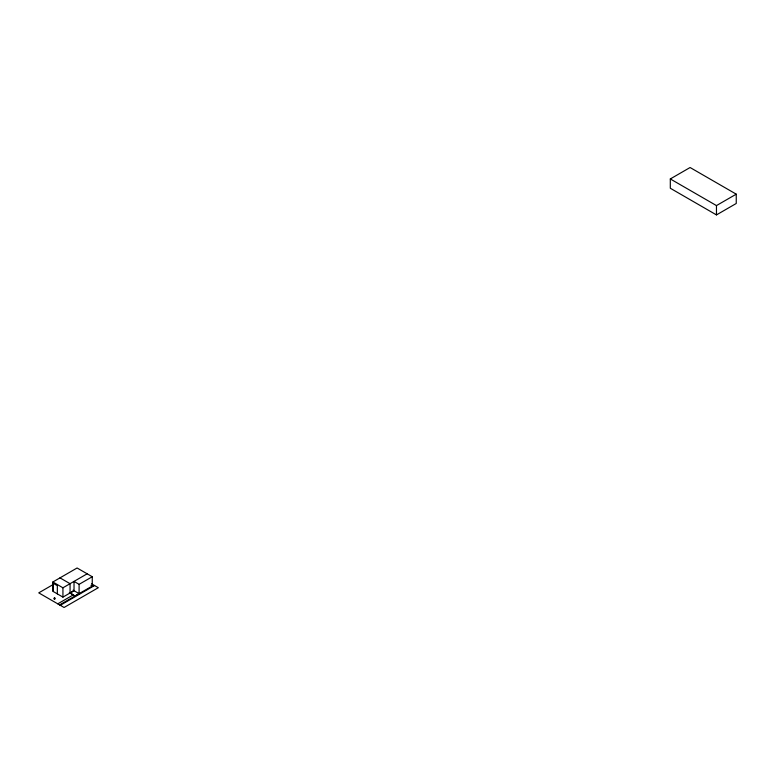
<?xml version="1.0" encoding="UTF-8"?>
<svg xmlns="http://www.w3.org/2000/svg" width="775" height="775" viewBox="0 0 775 775"><rect width="100%" height="100%" fill="white"/><g stroke="black" fill="none" stroke-linecap="round" stroke-linejoin="round"><path stroke-width="1.16" d="M54.424 597.787L53.795 598.533L54.424 599.278M670.307 178.938L690.089 167.516L736.25 194.167L736.25 203.476L716.468 214.907L670.307 188.248L670.307 178.938L716.468 205.588L736.25 194.167M87.168 573.8L74.022 581.395L74.022 590.705L62.93 597.118L52.865 591.296L52.865 581.986L77.093 567.988L92.254 576.745L92.254 586.055L59.598 604.897M53.242 584.495L38.75 592.865L64.073 607.484L98.328 587.702L91.576 583.808M52.865 581.986L62.93 587.799L74.022 581.395L79.108 584.331L92.254 576.745M74.022 590.705L70.06 593.001L70.06 583.691L59.985 577.869M57.767 603.841L73.296 594.88L69.295 592.565M60.285 605.304L94.55 585.522M54.521 599.288L55.316 598.639L54.793 597.806M90.966 585.299L92.942 586.452M73.082 590.153L79.137 593.66M70.021 593.011L75.097 595.946L79.089 593.64L79.108 584.331M716.468 205.588L716.468 214.907M62.93 587.799L62.93 597.118M57.34 593.882L57.34 585.677L53.272 583.333L53.272 591.528"/></g></svg>
